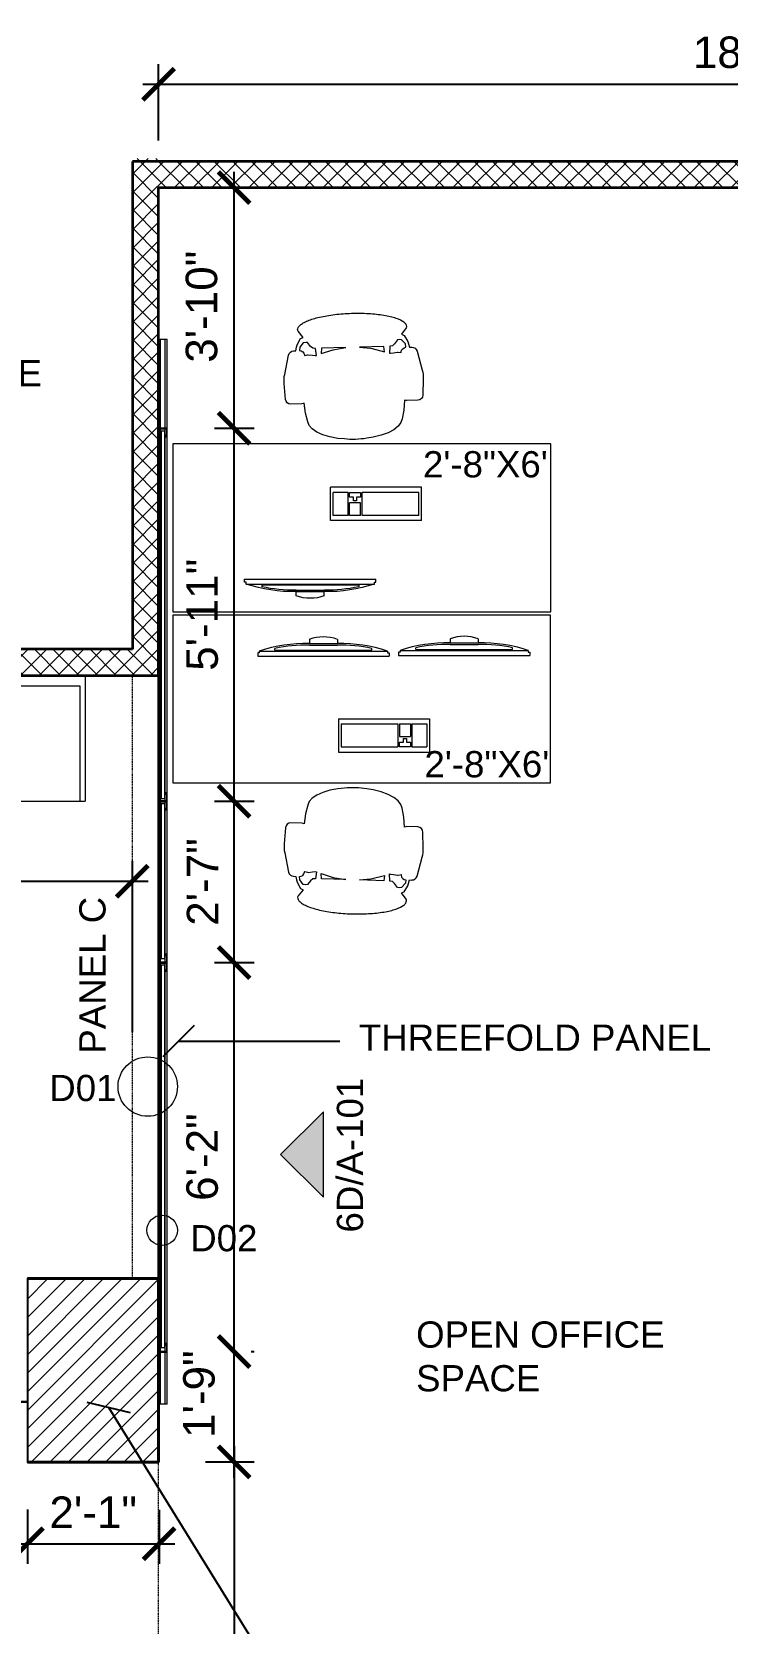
# Model space of a CAD drawing. Extents: x 65572 to 72871, y 30718 to 33858.
# Drawn here: x 66271.5 to 66404, y 32255.3 to 32558.7 of the extents above; entities that cross this region are included whole.
import ezdxf

# ---------------------------------------------------------------- set-up
doc = ezdxf.new("R2010")
doc.units = 0
doc.header["$LTSCALE"] = 0.5
doc.header["$MEASUREMENT"] = 0
doc.linetypes.add('HIDDEN', pattern=[0.375, 0.25, -0.125])
doc.layers.get('0').update_dxf_attribs({"color": 20, "linetype": 'CONTINUOUS'})
doc.layers.get('DEFPOINTS').update_dxf_attribs({"linetype": 'CONTINUOUS', "lineweight": 5})
for name, color, linetype, lineweight in [('Annotations', 40, 'CONTINUOUS', 5), ('Framing', 142, 'CONTINUOUS', 13), ('Hatches', 8, 'CONTINUOUS', 5), ('Layout', 154, 'CONTINUOUS', 5), ('Projections', 151, 'HIDDEN', 5), ('Structure', 7, 'CONTINUOUS', 40), ('Viewed', 150, 'CONTINUOUS', 9), ('Walls', 7, 'CONTINUOUS', 35)]:
    doc.layers.add(name, color=color, linetype=linetype, lineweight=lineweight)
doc.layers.add('Areas', color=240, linetype='CONTINUOUS', lineweight=25, plot=False)
doc.styles.get("Standard").update_dxf_attribs({"font": 'arial.ttf'})
doc.dimstyles.new('ARCH', dxfattribs={"dimscale": 96, "dimtxt": 0.0625, "dimasz": 0.0625, "dimexe": 0.04, "dimexo": 0.09375, "dimgap": 0.03125, "dimtad": 1, "dimdec": 0, "dimrnd": 0.0625, "dimzin": 3, "dimdsep": 46, "dimlunit": 4, "dimtxsty": 'Standard', "dimblk1": 'ARCHTICK', "dimblk2": 'ARCHTICK', "dimsah": 1, "dimcen": 0, "dimdle": 0.03125, "dimclrd": 256, "dimclre": 256, "dimclrt": 256, "dimazin": 0, "dimtfac": 1, "dimtdec": 0, "dimtmove": 2, "dimatfit": 3, "dimldrblk": 'OBLIQUE', "dimfxl": 0.3, "dimfxlon": 1, "dimfrac": 2, "dimarcsym": 0})

# ---------------------------------------------------------------- blocks, each defined once
blk = doc.blocks.new('keyboard')
at = {"color": 0}
for p, q in [((8.72, 0), (-8.72, 0)), ((-8.72, -6.4), (-8.72, 0)), ((8.72, -6.4), (8.72, 0)), ((-5.33, -1), (-8.15, -1)), ((-8.15, -5.4), (-8.15, -1)), ((-5.33, -5.4), (-5.33, -1)), ((-5.03, -1.92), (-5.03, -1)), ((-5.03, -1), (-2.93, -1)), ((-4.3, -1.92), (-5.03, -1.92)), ((-2.92, -3.01), (-5.03, -3.01)), ((-5.03, -5.4), (-5.03, -3.01)), ((-4.3, -2.63), (-4.3, -1.92)), ((-3.71, -2.63), (-4.3, -2.63)), ((-2.93, -1.92), (-3.71, -1.92)), ((-3.71, -1.92), (-3.71, -2.63)), ((-2.93, -1), (-2.93, -1.92)), ((-2.92, -5.4), (-2.92, -3.01)), ((8.22, -1), (-2.62, -1)), ((-2.62, -5.4), (-2.62, -1)), ((8.22, -5.4), (8.22, -1)), ((-5.33, -5.4), (-8.15, -5.4)), ((-2.92, -5.4), (-5.03, -5.4)), ((8.22, -5.4), (-2.62, -5.4)), ((8.72, -6.4), (-8.72, -6.4))]:
    blk.add_line(p, q, dxfattribs=at)
blk = doc.blocks.new('_ArchTick')
at = {"const_width": 0.15}
blk.add_lwpolyline([(-0.5, -0.5), (0.5, 0.5)], dxfattribs=at)
blk = doc.blocks.new('*D14')
at = {"layer": 'Annotations', "linetype": 'ByBlock', "lineweight": -2}
for p, q in [((66177.64, 32285.22), (66177.64, 32266.59)), ((66270.62, 32276.97), (66270.62, 32266.59)), ((66174.64, 32270.43), (66273.62, 32270.43))]:
    blk.add_line(p, q, dxfattribs=at)
at = {"layer": 'DEFPOINTS', "color": 0}
for p in [(66177.64, 32294.22), (66270.62, 32285.97), (66270.62, 32270.43)]:
    blk.add_point(p, dxfattribs=at)
at = {"layer": 'Annotations', "lineweight": -2, "xscale": 6, "yscale": 6, "zscale": 6}
for p, rotation in [((66177.64, 32270.43), 179.9999999970812), ((66270.62, 32270.43), 359.9999999970812)]:
    blk.add_blockref('_ArchTick', p, dxfattribs=dict(at, rotation=rotation))
at = {"layer": 'Annotations', "insert": (66224.13, 32276.49), "char_height": 6, "attachment_point": 5, "rotation": 360}
blk.add_mtext('7\'-9"', dxfattribs=at)
blk = doc.blocks.new('_Oblique')
at = {"lineweight": -2}
blk.add_line((-0.5, -0.5), (0.5, 0.5), dxfattribs=at)
blk = doc.blocks.new('*D15')
at = {"layer": 'Annotations', "linetype": 'ByBlock', "lineweight": -2}
for p, q in [((66310.01, 32283.02), (66310.01, 32310.07)), ((66313.29, 32307.07), (66313.85, 32307.07)), ((66304.55, 32286.02), (66313.85, 32286.02))]:
    blk.add_line(p, q, dxfattribs=at)
at = {"layer": 'DEFPOINTS', "color": 0}
for p in [(66304.29, 32307.07), (66310.01, 32307.07), (66295.55, 32286.02)]:
    blk.add_point(p, dxfattribs=at)
at = {"layer": 'Annotations', "lineweight": -2, "xscale": 6, "yscale": 6, "zscale": 6}
for p, rotation in [((66310.01, 32307.07), 89.99999999706833), ((66310.01, 32286.02), 269.9999999970684)]:
    blk.add_blockref('_ArchTick', p, dxfattribs=dict(at, rotation=rotation))
at = {"layer": 'Annotations', "insert": (66303.34, 32298.95), "char_height": 6, "attachment_point": 5, "rotation": 90}
blk.add_mtext('1\'-9"', dxfattribs=at)
blk = doc.blocks.new('*D17')
at = {"layer": 'Annotations', "linetype": 'ByBlock', "lineweight": -2}
for p, q in [((66310.01, 32480.09), (66310.01, 32531.97)), ((66304.62, 32528.97), (66313.85, 32528.97)), ((66313.29, 32483.09), (66313.85, 32483.09))]:
    blk.add_line(p, q, dxfattribs=at)
at = {"layer": 'DEFPOINTS', "color": 0}
for p in [(66295.62, 32528.97), (66310.01, 32528.97), (66304.29, 32483.09)]:
    blk.add_point(p, dxfattribs=at)
at = {"layer": 'Annotations', "lineweight": -2, "xscale": 6, "yscale": 6, "zscale": 6}
for p, rotation in [((66310.01, 32528.97), 89.99999999707393), ((66310.01, 32483.09), 269.9999999970739)]:
    blk.add_blockref('_ArchTick', p, dxfattribs=dict(at, rotation=rotation))
at = {"layer": 'Annotations', "insert": (66303.83, 32506.26), "char_height": 6, "attachment_point": 5, "rotation": 90}
blk.add_mtext('3\'-10"', dxfattribs=at)
blk = doc.blocks.new('*D22')
at = {"layer": 'Annotations', "linetype": 'ByBlock', "lineweight": -2}
for p, q in [((66270.62, 32276.97), (66270.62, 32266.59)), ((66295.7, 32276.91), (66295.7, 32266.59)), ((66267.62, 32270.43), (66298.7, 32270.43))]:
    blk.add_line(p, q, dxfattribs=at)
at = {"layer": 'DEFPOINTS', "color": 0}
for p in [(66270.62, 32285.97), (66295.7, 32285.91), (66295.7, 32270.43)]:
    blk.add_point(p, dxfattribs=at)
at = {"layer": 'Annotations', "lineweight": -2, "xscale": 6, "yscale": 6, "zscale": 6}
for p, rotation in [((66270.62, 32270.43), 179.9999999970825), ((66295.7, 32270.43), 359.9999999970824)]:
    blk.add_blockref('_ArchTick', p, dxfattribs=dict(at, rotation=rotation))
at = {"layer": 'Annotations', "insert": (66283.16, 32276.44), "char_height": 6, "attachment_point": 5, "rotation": 360}
blk.add_mtext('2\'-1"', dxfattribs=at)
blk = doc.blocks.new('herman miller')
at = {"color": 0, "linetype": 'ByBlock', "lineweight": -2}
for p, q in [((2242.1, 3404.1), (2149.1, 3382)), ((2363.1, 3404.1), (2285.3, 3408.1)), ((2065.7, 3309.2), (2035.3, 3332.5)), ((2071.3, 3321.9), (2065.7, 3309.2)), ((2101.5, 3339.3), (2071.3, 3321.9)), ((2092, 3309.2), (2112.6, 3326.6)), ((2112.6, 3342.5), (2101.5, 3339.3)), ((2129.3, 3345.9), (2112.6, 3342.5)), ((2112.6, 3326.6), (2129, 3329.2)), ((2129.6, 3357.8), (2129.3, 3345.9)), ((2433.1, 3308.7), (2384.4, 3314.1)), ((2387.2, 3325.9), (2387.2, 3378.7)), ((2090.4, 3296.5), (2092, 3309.2)), ((2091.8, 3289.1), (2090.4, 3296.5)), ((2110.8, 3274.6), (2091.8, 3289.1)), ((2119.7, 3264.2), (2110.8, 3274.6)), ((2121.2, 3250.8), (2119.7, 3264.2)), ((2155.4, 3247.7), (2121.2, 3250.8)), ((2154.3, 3304.5), (2150.9, 3290.9)), ((2150.9, 3290.9), (2150.9, 3287.9)), ((2150.9, 3287.9), (2153.9, 3267.1)), ((2153.9, 3267.1), (2155.4, 3253.8)), ((2155.4, 3253.8), (2155.4, 3247.7)), ((2475.2, 3299.5), (2433.1, 3308.7)), ((2493.2, 3293.2), (2475.2, 3299.5)), ((2510.4, 3279), (2493.2, 3293.2)), ((2526.2, 3257.4), (2510.4, 3279)), ((2540, 3229.2), (2526.2, 3257.4)), ((2121.3, 3222.5), (2147.2, 3224)), ((2121.8, 3104), (2121.3, 3222.5)), ((2130.1, 3166.2), (2128.6, 3157.2)), ((2147.2, 3224), (2130.1, 3166.2)), ((2551.3, 3195.4), (2540, 3229.2)), ((2559.7, 3157.1), (2551.3, 3195.4)), ((2128.6, 3157.2), (2121.8, 3104)), ((2563.7, 3125.2), (2559.7, 3157.1)), ((2121.3, 2919.7), (2121.8, 3038.2)), ((2121.8, 3038.2), (2128.6, 2985)), ((2559.7, 2985.2), (2563.7, 3017)), ((2128.6, 2985), (2130.1, 2976.1)), ((2130.1, 2976.1), (2147.2, 2918.2)), ((2540, 2913), (2551.3, 2946.9)), ((2551.3, 2946.9), (2559.7, 2985.2)), ((2090.4, 2845.7), (2091.8, 2853.1)), ((2091.8, 2853.1), (2110.8, 2867.7)), ((2110.8, 2867.7), (2119.7, 2878)), ((2119.7, 2878), (2121.2, 2891.4)), ((2121.2, 2891.4), (2155.4, 2894.5)), ((2147.2, 2918.2), (2121.3, 2919.7)), ((2153.9, 2875.1), (2150.9, 2854.3)), ((2150.9, 2854.3), (2150.9, 2851.3)), ((2150.9, 2851.3), (2154.3, 2837.7)), ((2155.4, 2888.4), (2153.9, 2875.1)), ((2155.4, 2894.5), (2155.4, 2888.4)), ((2493.2, 2849), (2510.4, 2863.2)), ((2510.4, 2863.2), (2526.2, 2884.8)), ((2526.2, 2884.8), (2540, 2913)), ((2035.3, 2809.7), (2065.7, 2833)), ((2065.7, 2833), (2071.3, 2820.3)), ((2071.3, 2820.3), (2101.5, 2802.9)), ((2092, 2833), (2090.4, 2845.7)), ((2112.6, 2815.6), (2092, 2833)), ((2101.5, 2802.9), (2112.6, 2799.7)), ((2129, 2813.1), (2112.6, 2815.6)), ((2112.6, 2799.7), (2129.3, 2796.4)), ((2129.3, 2796.4), (2129.6, 2784.4)), ((2384.4, 2828.1), (2433.1, 2833.5)), ((2387.2, 2763.5), (2387.2, 2816.3)), ((2433.1, 2833.5), (2475.2, 2842.7)), ((2475.2, 2842.7), (2493.2, 2849)), ((2149.1, 2760.2), (2242.1, 2738.1)), ((2285.3, 2734.1), (2363.1, 2738.1))]:
    blk.add_line(p, q, dxfattribs=at)
for centre, radius, start, end in [((2277.4, 3255.9), 152.4, 87.06433, 103.3925), ((2361.8, 3378.7), 25.4, 0, 87.06433), ((2028.4, 3323.5), 11.4, 52.48089, 89.37752), ((2154.4, 3329.9), 25.4, 181.63603, 262.725), ((2155, 3357.3), 25.4, 103.3925, 178.69805), ((2361.8, 3325.9), 25.4, 332.48616, 0), ((2154.4, 3329.9), 25.4, 262.725, 269.79801), ((2135.3, 3071.1), 431.8, 352.80044, 7.19956), ((2028.4, 2818.8), 11.4, 270.62248, 307.51911), ((2154.4, 2812.3), 25.4, 97.275, 178.36397), ((2155, 2785), 25.4, 181.30195, 256.6075), ((2154.4, 2812.3), 25.4, 90.20199, 97.275), ((2361.8, 2816.3), 25.4, 0, 27.51384), ((2277.4, 2886.3), 152.4, 256.6075, 272.93567), ((2361.8, 2763.5), 25.4, 272.93567, 0)]:
    blk.add_arc(centre, radius, start, end, dxfattribs=at)
blk.add_open_spline([(2028.5, 3334.9), (2024.7, 3334.9), (2017.2, 3332.7), (2006.2, 3323), (1995.7, 3307.1), (1986, 3285.4), (1977.4, 3258.4), (1970, 3226.8), (1964.1, 3191.4), (1958.3, 3140.2), (1956, 3084.9), (1957.1, 3029.7), (1960.7, 2975.8), (1969.3, 2913.5), (1985.5, 2854.2), (2002.5, 2822.4), (2017.2, 2809.5), (2024.7, 2807.3), (2028.5, 2807.3)], degree=3, knots=[0, 0, 0, 0, 0.05, 0.1, 0.15, 0.2, 0.25, 0.3, 0.35, 0.4, 0.5, 0.55, 0.6, 0.7, 0.8, 0.9, 0.95, 1, 1, 1, 1], dxfattribs=at)
blk = doc.blocks.new('*D60')
at = {"layer": 'Annotations', "linetype": 'ByBlock', "lineweight": -2}
for p, q in [((66295.62, 32537.97), (66295.62, 32552.5)), ((66520.62, 32537.97), (66520.62, 32552.5)), ((66292.62, 32548.66), (66523.62, 32548.66))]:
    blk.add_line(p, q, dxfattribs=at)
at = {"layer": 'DEFPOINTS', "color": 0}
for p in [(66520.62, 32548.66), (66295.62, 32528.97), (66520.62, 32528.97)]:
    blk.add_point(p, dxfattribs=at)
at = {"layer": 'Annotations', "lineweight": -2, "xscale": 6, "yscale": 6, "zscale": 6, "rotation": 180}
blk.add_blockref('_ArchTick', (66295.62, 32548.66), dxfattribs=at)
at = {"layer": 'Annotations', "lineweight": -2, "xscale": 6, "yscale": 6, "zscale": 6}
blk.add_blockref('_ArchTick', (66520.62, 32548.66), dxfattribs=at)
at = {"layer": 'Annotations', "insert": (66408.12, 32554.73), "char_height": 6, "attachment_point": 5}
blk.add_mtext('18\'-9"', dxfattribs=at)
blk = doc.blocks.new('*D61')
at = {"layer": 'Annotations', "linetype": 'ByBlock', "lineweight": -2}
for p, q in [((66310.01, 32289.02), (66310.01, 32185.52)), ((66304.55, 32286.02), (66313.85, 32286.02)), ((66304.55, 32188.52), (66313.85, 32188.52))]:
    blk.add_line(p, q, dxfattribs=at)
at = {"layer": 'DEFPOINTS', "color": 0}
for p in [(66295.55, 32286.02), (66295.55, 32188.52), (66310.01, 32188.52)]:
    blk.add_point(p, dxfattribs=at)
at = {"layer": 'Annotations', "lineweight": -2, "xscale": 6, "yscale": 6, "zscale": 6}
for p, rotation in [((66310.01, 32286.02), 89.99999999708396), ((66310.01, 32188.52), 269.9999999970839)]:
    blk.add_blockref('_ArchTick', p, dxfattribs=dict(at, rotation=rotation))
at = {"layer": 'Annotations', "insert": (66303.95, 32237.27), "char_height": 6, "attachment_point": 5, "rotation": 90}
blk.add_mtext('8\'-2"', dxfattribs=at)
blk = doc.blocks.new('*D63')
at = {"layer": 'Annotations', "linetype": 'ByBlock', "lineweight": -2}
for p, q in [((66137.62, 32367.93), (66137.62, 32400.57)), ((66290.62, 32367.93), (66290.62, 32400.57)), ((66134.62, 32396.73), (66293.62, 32396.73))]:
    blk.add_line(p, q, dxfattribs=at)
at = {"layer": 'DEFPOINTS', "color": 0}
for p in [(66290.62, 32396.73), (66290.62, 32320.97), (66137.62, 32302.47)]:
    blk.add_point(p, dxfattribs=at)
at = {"layer": 'Annotations', "lineweight": -2, "xscale": 6, "yscale": 6, "zscale": 6, "rotation": 180}
blk.add_blockref('_ArchTick', (66137.62, 32396.73), dxfattribs=at)
at = {"layer": 'Annotations', "lineweight": -2, "xscale": 6, "yscale": 6, "zscale": 6}
blk.add_blockref('_ArchTick', (66290.62, 32396.73), dxfattribs=at)
at = {"layer": 'Annotations', "insert": (66214.12, 32402.8), "char_height": 6, "attachment_point": 5}
blk.add_mtext('12\'-9"', dxfattribs=at)
blk = doc.blocks.new('monitor')
at = {"color": 0, "linetype": 'ByBlock', "lineweight": -2}
for p, q in [((-2.68, 3.17), (-2.68, 2.38)), ((2.68, 3.17), (2.68, 2.38)), ((-12.52, 0.6), (-12.52, 0)), ((-12.52, 0.6), (-12.52, 0)), ((-12.22, 0.6), (-12.52, 0.6)), ((-12.52, 0), (12.52, 0)), ((-12.22, 0.95), (12.22, 0.95)), ((-12.22, 0.95), (-12.22, 0.6)), ((-9.24, 1.1), (-9.24, 1.45)), ((-9.24, 1.1), (-9.24, 1.45)), ((-9.24, 1.1), (9.24, 1.1)), ((-2.68, 2.38), (2.68, 2.38)), ((-2.68, 2.09), (2.68, 2.09)), ((9.24, 1.1), (9.24, 1.45)), ((12.22, 0.95), (12.22, 0.6)), ((12.22, 0.6), (12.52, 0.6)), ((12.52, 0.6), (12.52, 0))]:
    blk.add_line(p, q, dxfattribs=at)
for centre, radius, start, end in [((0, -3.88), 7.54, 69.1704, 110.8296), ((-3.23, -26.48), 28.87, 88.9181, 108.1434), ((-3.23, -26.48), 28.58, 88.9181, 102.1432), ((3.23, -26.48), 28.87, 71.8566, 91.0819), ((3.23, -26.48), 28.58, 77.8568, 91.0819)]:
    blk.add_arc(centre, radius, start, end, dxfattribs=at)
blk = doc.blocks.new('*D103')
at = {"layer": 'Annotations', "lineweight": -2}
for p, q in [((66310.01, 32304.07), (66310.01, 32384.21)), ((66306.25, 32381.21), (66313.85, 32381.21)), ((66313.29, 32307.07), (66313.85, 32307.07))]:
    blk.add_line(p, q, dxfattribs=at)
at = {"layer": 'DEFPOINTS', "color": 0}
for p in [(66297.25, 32381.21), (66310.01, 32381.21), (66304.29, 32307.07)]:
    blk.add_point(p, dxfattribs=at)
at = {"layer": 'Annotations', "lineweight": -2, "xscale": 6, "yscale": 6, "zscale": 6}
for p, rotation in [((66310.01, 32381.21), 89.99999999707627), ((66310.01, 32307.07), 269.9999999970763)]:
    blk.add_blockref('_ArchTick', p, dxfattribs=dict(at, rotation=rotation))
at = {"layer": 'Annotations', "insert": (66303.95, 32344.14), "char_height": 6, "attachment_point": 5, "rotation": 90}
blk.add_mtext('6\'-2"', dxfattribs=at)
blk = doc.blocks.new('*D104')
at = {"layer": 'Annotations', "lineweight": -2}
for p, q in [((66310.01, 32378.21), (66310.01, 32414.97)), ((66306.25, 32411.97), (66313.85, 32411.97)), ((66306.25, 32381.21), (66313.85, 32381.21))]:
    blk.add_line(p, q, dxfattribs=at)
at = {"layer": 'DEFPOINTS', "color": 0}
for p in [(66297.25, 32411.97), (66310.01, 32411.97), (66297.25, 32381.21)]:
    blk.add_point(p, dxfattribs=at)
at = {"layer": 'Annotations', "lineweight": -2, "xscale": 6, "yscale": 6, "zscale": 6}
for p, rotation in [((66310.01, 32411.97), 89.99999999707218), ((66310.01, 32381.21), 269.9999999970722)]:
    blk.add_blockref('_ArchTick', p, dxfattribs=dict(at, rotation=rotation))
at = {"layer": 'Annotations', "insert": (66304, 32396.59), "char_height": 6, "attachment_point": 5, "rotation": 90}
blk.add_mtext('2\'-7"', dxfattribs=at)
blk = doc.blocks.new('*D105')
at = {"layer": 'Annotations', "lineweight": -2}
for p, q in [((66310.01, 32408.97), (66310.01, 32486.09)), ((66306.25, 32483.09), (66313.85, 32483.09)), ((66306.25, 32411.97), (66313.85, 32411.97))]:
    blk.add_line(p, q, dxfattribs=at)
at = {"layer": 'DEFPOINTS', "color": 0}
for p in [(66297.25, 32483.09), (66310.01, 32483.09), (66297.25, 32411.97)]:
    blk.add_point(p, dxfattribs=at)
at = {"layer": 'Annotations', "lineweight": -2, "xscale": 6, "yscale": 6, "zscale": 6}
for p, rotation in [((66310.01, 32483.09), 89.9999999970811), ((66310.01, 32411.97), 269.9999999970811)]:
    blk.add_blockref('_ArchTick', p, dxfattribs=dict(at, rotation=rotation))
at = {"layer": 'Annotations', "insert": (66303.95, 32447.53), "char_height": 6, "attachment_point": 5, "rotation": 90}
blk.add_mtext('5\'-11"', dxfattribs=at)

msp = doc.modelspace()

# ---------------------------------------------------------------- hatches: boundary and pattern name
at = {"layer": 'Hatches'}
h = msp.add_hatch(dxfattribs=at)
h.set_pattern_fill('ANSI37', color=256, scale=20, style=0)
h.set_pattern_definition([(45, (63665.679, 30900.0605), (-1.767767, 1.767767), []), (135, (63665.679, 30900.0605), (-1.767767, -1.767767), [])])
h.paths.add_polyline_path([(66290.622504, 32440.968035), (66132.622504, 32440.968035), (66132.622504, 32389.468035), (65921.122504, 32389.468035), (65921.122504, 32384.468035), (66132.622504, 32384.468035), (66132.622504, 32297.468035), (66141.622504, 32297.468035), (66141.622504, 32302.468035), (66137.622504, 32302.468035), (66137.622504, 32435.968035), (66295.622504, 32435.968035), (66295.622504, 32528.968035), (66523.122504, 32528.968035), (66523.122504, 32533.968035), (66295.622504, 32533.968035), (66295.622504, 32534.513038), (66290.622504, 32534.525016)])
at = {"layer": 'Hatches', "linetype": 'ByBlock'}
msp.add_hatch(color=256, dxfattribs=at).paths.add_polyline_path([(66327.018808, 32352.780095), (66318.869569, 32344.630855), (66327.018808, 32336.481616)])
at = {"layer": 'Hatches'}
h = msp.add_hatch(dxfattribs=at)
h.set_pattern_fill('ANSI31', color=256, scale=20, style=0)
h.set_pattern_definition([(45, (63665.679, 30900.0605), (-1.767767, 1.767767), [])])
h.paths.add_polyline_path([(66270.622504, 32320.968035), (66295.622504, 32320.968035), (66295.622504, 32285.968035), (66270.622504, 32285.968035)])

# ---------------------------------------------------------------- linework, layer by layer
at = {"color": 0}
for p, q in [((66233.622504, 32435.968035), (66281.622504, 32435.968035)), ((66295.622504, 32320.968035), (66295.622504, 32435.968035))]:
    msp.add_line(p, q, dxfattribs=at)
at = {"layer": 'Annotations', "linetype": 'ByBlock'}
msp.add_lwpolyline([(66327.018808, 32352.780095), (66318.869569, 32344.630855), (66327.018808, 32336.481616), (66327.018808, 32352.780095)], dxfattribs=at)
at = {"layer": 'Annotations'}
for centre, radius in [((66293.549446, 32357.578858), 5.663464), ((66296.298673, 32330.186689), 2.892978)]:
    msp.add_circle(centre, radius, dxfattribs=at)
at = {"layer": 'Areas'}
for points in [[(66063.622504, 32188.468035), (66063.622504, 32297.468035), (66270.622504, 32297.468035), (66270.622504, 32285.968035), (66295.622504, 32285.968035), (66295.622504, 32528.968035), (66520.622504, 32528.968035), (66520.622504, 32316.968035), (66502.872504, 32316.968035), (66502.872504, 32284.968035), (66520.622504, 32284.968035), (66520.622504, 32188.468035)], [(66137.622504, 32435.968035), (66295.622504, 32435.968035), (66295.622504, 32320.968035), (66270.622504, 32320.968035), (66270.622504, 32297.468035), (66141.622504, 32297.468035), (66141.622504, 32302.468035), (66137.622504, 32302.468035)]]:
    msp.add_lwpolyline(points, close=True, dxfattribs=at)
at = {"layer": 'Framing'}
for p, q in [((66295.622504, 32483.092367), (66295.622504, 32481.467367)), ((66297.247504, 32483.092367), (66295.622504, 32483.092367)), ((66295.727972, 32482.986898), (66297.142035, 32482.986898)), ((66295.727972, 32481.572835), (66295.727972, 32482.986898)), ((66297.142035, 32482.986898), (66297.142035, 32481.572835)), ((66297.247504, 32481.467367), (66297.247504, 32483.092367)), ((66295.622504, 32481.467367), (66295.997504, 32481.467367)), ((66295.892035, 32481.572835), (66295.727972, 32481.572835)), ((66295.892035, 32481.748617), (66295.892035, 32481.572835)), ((66295.997504, 32481.748617), (66295.892035, 32481.748617)), ((66295.997504, 32481.467367), (66295.997504, 32481.748617)), ((66296.122504, 32482.571406), (66296.122504, 32412.533779)), ((66296.122504, 32482.571406), (66296.747504, 32482.571406)), ((66296.747504, 32482.571406), (66296.747504, 32412.533779)), ((66296.872504, 32481.748617), (66296.872504, 32481.467367)), ((66296.977972, 32481.748617), (66296.872504, 32481.748617)), ((66296.872504, 32481.467367), (66297.247504, 32481.467367)), ((66296.977972, 32481.572835), (66296.977972, 32481.748617)), ((66297.142035, 32481.572835), (66296.977972, 32481.572835)), ((66295.622504, 32413.592367), (66295.622504, 32411.967367)), ((66295.997504, 32413.592367), (66295.622504, 32413.592367)), ((66295.727972, 32413.486898), (66295.892035, 32413.486898)), ((66295.727972, 32412.072835), (66295.727972, 32413.486898)), ((66295.892035, 32413.486898), (66295.892035, 32413.311117)), ((66295.892035, 32413.311117), (66295.997504, 32413.311117)), ((66295.997504, 32413.311117), (66295.997504, 32413.592367)), ((66295.997504, 32412.072835), (66295.997504, 32413.311117)), ((66296.872504, 32413.592367), (66296.872504, 32413.311117)), ((66297.247504, 32413.592367), (66296.872504, 32413.592367)), ((66296.872504, 32413.311117), (66296.977972, 32413.311117)), ((66296.977972, 32413.486898), (66297.142035, 32413.486898)), ((66296.977972, 32413.311117), (66296.977972, 32413.486898)), ((66297.142035, 32413.486898), (66297.142035, 32412.072835)), ((66297.247504, 32411.967367), (66297.247504, 32413.592367)), ((66295.622504, 32411.967367), (66295.622504, 32410.342367)), ((66297.247504, 32411.967367), (66295.622504, 32411.967367)), ((66295.622504, 32411.967367), (66297.247504, 32411.967367)), ((66295.622504, 32410.342367), (66295.997504, 32410.342367)), ((66297.142035, 32412.072835), (66295.727972, 32412.072835)), ((66295.727972, 32411.861898), (66297.142035, 32411.861898)), ((66295.727972, 32410.447835), (66295.727972, 32411.861898)), ((66295.892035, 32410.447835), (66295.727972, 32410.447835)), ((66295.892035, 32410.623617), (66295.892035, 32410.447835)), ((66295.997504, 32410.623617), (66295.892035, 32410.623617)), ((66295.997504, 32410.342367), (66295.997504, 32410.623617)), ((66296.122504, 32412.533779), (66296.747504, 32412.533779)), ((66296.122504, 32411.561172), (66296.122504, 32382.028828)), ((66296.122504, 32411.561172), (66296.747504, 32411.561172)), ((66296.747504, 32411.561172), (66296.747504, 32382.028828)), ((66296.872504, 32410.623617), (66296.872504, 32410.342367)), ((66296.977972, 32410.623617), (66296.872504, 32410.623617)), ((66296.872504, 32410.342367), (66297.247504, 32410.342367)), ((66296.977972, 32410.447835), (66296.977972, 32410.623617)), ((66297.142035, 32410.447835), (66296.977972, 32410.447835)), ((66297.142035, 32411.861898), (66297.142035, 32410.447835)), ((66297.247504, 32410.342367), (66297.247504, 32411.967367)), ((66295.622504, 32382.836897), (66295.622504, 32381.211897)), ((66295.997504, 32382.836897), (66295.622504, 32382.836897)), ((66295.727972, 32382.731428), (66295.892035, 32382.731428)), ((66295.727972, 32381.317365), (66295.727972, 32382.731428)), ((66295.892035, 32382.731428), (66295.892035, 32382.555647)), ((66295.997504, 32382.555647), (66295.997504, 32382.836897)), ((66296.872504, 32382.836897), (66296.872504, 32382.555647)), ((66297.247504, 32382.836897), (66296.872504, 32382.836897)), ((66296.977972, 32382.731428), (66297.142035, 32382.731428)), ((66296.977972, 32382.555647), (66296.977972, 32382.731428)), ((66297.142035, 32382.731428), (66297.142035, 32381.317365)), ((66297.247504, 32381.211897), (66297.247504, 32382.836897)), ((66295.622504, 32381.211897), (66297.247504, 32381.211897)), ((66295.622504, 32381.211897), (66295.622504, 32379.586897)), ((66297.247504, 32381.211897), (66295.622504, 32381.211897)), ((66297.142035, 32381.317365), (66295.727972, 32381.317365)), ((66295.727972, 32381.106428), (66297.142035, 32381.106428)), ((66295.727972, 32379.692365), (66295.727972, 32381.106428)), ((66295.892035, 32379.692365), (66295.727972, 32379.692365)), ((66295.892035, 32382.555647), (66295.997504, 32382.555647)), ((66295.892035, 32379.868147), (66295.892035, 32379.692365)), ((66295.997504, 32379.868147), (66295.892035, 32379.868147)), ((66295.997504, 32381.317365), (66295.997504, 32382.555647)), ((66295.997504, 32379.868147), (66295.997504, 32381.211897)), ((66295.997504, 32379.586897), (66295.997504, 32379.868147)), ((66296.122504, 32382.028828), (66296.747504, 32382.028828)), ((66296.122504, 32380.811172), (66296.122504, 32307.857336)), ((66296.122504, 32380.811172), (66296.747504, 32380.811172)), ((66296.747504, 32380.811172), (66296.747504, 32307.857336)), ((66296.872504, 32382.555647), (66296.977972, 32382.555647)), ((66296.872504, 32379.868147), (66296.872504, 32379.586897)), ((66296.977972, 32379.868147), (66296.872504, 32379.868147)), ((66296.977972, 32379.692365), (66296.977972, 32379.868147)), ((66297.142035, 32379.692365), (66296.977972, 32379.692365)), ((66297.142035, 32381.106428), (66297.142035, 32379.692365)), ((66297.247504, 32379.586897), (66297.247504, 32381.211897)), ((66295.622504, 32379.586897), (66295.997504, 32379.586897)), ((66296.872504, 32379.586897), (66297.247504, 32379.586897)), ((66295.622504, 32308.586897), (66295.622504, 32306.961897)), ((66295.997504, 32308.586897), (66295.622504, 32308.586897)), ((66295.622504, 32306.961897), (66297.247504, 32306.961897)), ((66295.727972, 32308.481428), (66295.892035, 32308.481428)), ((66295.727972, 32307.067365), (66295.727972, 32308.481428)), ((66297.142035, 32307.067365), (66295.727972, 32307.067365)), ((66295.892035, 32308.481428), (66295.892035, 32308.305647)), ((66295.892035, 32308.305647), (66295.997504, 32308.305647)), ((66295.997504, 32308.305647), (66295.997504, 32308.586897)), ((66296.122504, 32307.857336), (66296.747504, 32307.857336)), ((66296.872504, 32308.586897), (66296.872504, 32308.305647)), ((66297.247504, 32308.586897), (66296.872504, 32308.586897)), ((66296.872504, 32307.067365), (66296.872504, 32308.305647)), ((66296.872504, 32308.305647), (66296.977972, 32308.305647)), ((66296.977972, 32308.481428), (66297.142035, 32308.481428)), ((66296.977972, 32308.305647), (66296.977972, 32308.481428)), ((66297.142035, 32308.481428), (66297.142035, 32307.067365)), ((66297.247504, 32306.961897), (66297.247504, 32308.586897))]:
    msp.add_line(p, q, dxfattribs=at)
at = {"layer": 'Layout', "linetype": 'ByBlock'}
for p, q in [((66370.354603, 32480.116271), (66298.354603, 32480.116271)), ((66298.354603, 32480.116271), (66298.354603, 32448.116271)), ((66370.354603, 32448.116271), (66370.354603, 32480.116271)), ((66370.354603, 32448.116271), (66370.354603, 32480.116271)), ((66370.333072, 32447.473555), (66298.333072, 32447.473555)), ((66298.333072, 32447.473555), (66298.333072, 32415.473555)), ((66298.354603, 32448.116271), (66370.354603, 32448.116271)), ((66370.333072, 32415.473555), (66370.333072, 32447.473555)), ((66370.333072, 32415.473555), (66370.333072, 32447.473555)), ((66281.622504, 32435.968035), (66281.622504, 32411.968035)), ((66234.622504, 32433.968035), (66280.622504, 32433.968035)), ((66280.622504, 32433.968035), (66280.622504, 32411.968035)), ((66298.333072, 32415.473555), (66370.333072, 32415.473555)), ((66234.622504, 32411.968035), (66280.622504, 32411.968035)), ((66280.622504, 32411.968035), (66281.622504, 32411.968035))]:
    msp.add_line(p, q, dxfattribs=at)
at = {"layer": 'Projections'}
msp.add_line((66295.545662, 32286.021859), (66295.545662, 32188.521859), dxfattribs=at)
msp.add_lwpolyline([(66295.622504, 32320.968035), (66290.622504, 32320.968035), (66290.622504, 32435.968035), (66295.622504, 32435.968035)], close=True, dxfattribs=at)
at = {"layer": 'Structure'}
for p, q in [((66295.622504, 32320.968035), (66270.622504, 32320.968035)), ((66295.622504, 32320.968035), (66295.622504, 32285.968035)), ((66295.622504, 32285.968035), (66270.622504, 32285.968035))]:
    msp.add_line(p, q, dxfattribs=at)
at = {"layer": 'Viewed'}
for p, q in [((66295.997504, 32499.9805), (66295.622504, 32499.9805)), ((66296.872504, 32499.9805), (66295.997504, 32499.9805)), ((66295.997504, 32483.092367), (66295.997504, 32499.9805)), ((66296.872504, 32483.092367), (66296.872504, 32499.9805)), ((66297.247504, 32499.9805), (66296.872504, 32499.9805)), ((66297.247504, 32483.092367), (66297.247504, 32499.9805)), ((66295.997504, 32481.748617), (66295.997504, 32482.986898)), ((66296.872504, 32412.072835), (66296.872504, 32482.986898)), ((66295.997504, 32413.592367), (66295.997504, 32481.467367)), ((66297.247504, 32413.592367), (66297.247504, 32481.467367)), ((66295.997504, 32410.623617), (66295.997504, 32411.861898)), ((66295.997504, 32382.836897), (66295.997504, 32410.342367)), ((66296.872504, 32381.317365), (66296.872504, 32411.861898)), ((66297.247504, 32382.836897), (66297.247504, 32410.342367)), ((66296.872504, 32308.586897), (66296.872504, 32381.106428)), ((66295.997504, 32307.067365), (66295.997504, 32379.586897)), ((66297.247504, 32297.02326), (66297.247504, 32379.586897)), ((66295.997504, 32297.02326), (66295.997504, 32306.961897)), ((66296.872504, 32297.02326), (66296.872504, 32306.961897)), ((66295.997504, 32297.02326), (66295.622504, 32297.02326)), ((66296.872504, 32297.02326), (66295.997504, 32297.02326)), ((66297.247504, 32297.02326), (66296.872504, 32297.02326))]:
    msp.add_line(p, q, dxfattribs=at)
at = {"layer": 'Walls'}
for p, q in [((66290.622504, 32533.968035), (66290.622504, 32440.968035)), ((66523.122504, 32533.968035), (66290.622504, 32533.968035)), ((66295.622504, 32528.968035), (66523.122504, 32528.968035)), ((66295.622504, 32435.968035), (66295.622504, 32528.968035)), ((66290.622504, 32440.968035), (66132.622504, 32440.968035)), ((66137.622504, 32435.968035), (66295.622504, 32435.968035))]:
    msp.add_line(p, q, dxfattribs=at)

# ---------------------------------------------------------------- block references
at = {"layer": 'Layout', "yscale": 0.03937007874015746, "zscale": 0.03937007874015746}
for p, xscale, rotation in [((66450.82989, 32585.789498), -0.03937007874015742, 91.79892007067559), ((66450.82989, 32309.724233), 0.03937007874015742, 88.2010799293244)]:
    msp.add_blockref('herman miller', p, dxfattribs=dict(at, xscale=xscale, rotation=rotation))
at = {"layer": 'Layout', "linetype": 'ByBlock', "xscale": 0.9958471760944225, "yscale": 0.9958471760944225, "zscale": 0.9958471760944225}
msp.add_blockref('keyboard', (66337.034837, 32471.849468), dxfattribs=at)
at = {"layer": 'Layout', "xscale": -1, "rotation": 180.0000000000023}
msp.add_blockref('monitor', (66324.521282, 32454.324622), dxfattribs=at)
at = {"layer": 'Layout', "rotation": 359.9999999999977}
for p in [(66327.025103, 32439.657151), (66353.852012, 32439.78251)]:
    msp.add_blockref('monitor', p, dxfattribs=at)
at = {"layer": 'Layout', "linetype": 'ByBlock', "xscale": 0.9958471760944225, "yscale": 0.9958471760944225, "zscale": 0.9958471760944225, "rotation": 180}
msp.add_blockref('keyboard', (66338.593021, 32421.348903), dxfattribs=at)

# ---------------------------------------------------------------- texts
at = {"layer": 'Annotations', "char_height": 5, "attachment_point": 1}
for s, insert, width in [('{POLYCARBONATE PANEL WITH SLIDING DOOR}', (66211.297996, 32496.095055), 62.36400047), ('2\'-8"X6\'', (66346.003925, 32478.723754), 60.99887021), ('2\'-8"X6\'', (66346.284388, 32421.54799), 60.99887021), ('{THREEFOLD PANEL}', (66333.785606, 32369.400976), 78.07338073), ('{D01}', (66274.776126, 32359.819204), 60.99887021), ('{D02}', (66301.644392, 32331.182668), 60.99887021), ('{OPEN OFFICE SPACE}', (66344.69126, 32312.817563), 60.99887021)]:
    msp.add_mtext(s, dxfattribs=dict(at, insert=insert, width=width))
at = {"layer": 'Annotations', "char_height": 5, "rotation": 90}
for s, insert, width, attachment_point in [('{PANEL C}', (66280.507658, 32363.866576), 60.99887021, 1), ('{6D/A-101}', (66332.115937, 32344.513036), 38.29857324, 5)]:
    msp.add_mtext(s, dxfattribs=dict(at, insert=insert, width=width, attachment_point=attachment_point))

# ---------------------------------------------------------------- dimensions: what is measured, and where the dimension line sits
at = {"layer": 'Annotations', "linetype": 'ByBlock'}
for base, p1, p2, picture, middle in [((66520.622504, 32548.664796), (66295.622504, 32528.968035), (66520.622504, 32528.968035), '*D60', (66408.122504, 32554.727796)), ((66290.622504, 32396.732708), (66137.622504, 32302.468035), (66290.622504, 32320.968035), '*D63', (66214.122504, 32402.795708))]:
    dim = msp.add_linear_dim(base=base, p1=p1, p2=p2, dimstyle='ARCH', dxfattribs=at)
    dim.commit()
    dim.dimension.update_dxf_attribs({"geometry": picture, "text_midpoint": middle})
for base, p1, p2, picture, middle in [((66310.012664, 32528.968035), (66304.285549, 32483.092367), (66295.622504, 32528.968035), '*D17', (66303.832639, 32506.261862)), ((66310.012664, 32307.067365), (66295.545662, 32286.021859), (66304.285549, 32307.067365), '*D15', (66303.338125, 32298.953431))]:
    dim = msp.add_linear_dim(base=base, p1=p1, p2=p2, angle=90, dimstyle='ARCH', dxfattribs=at)
    dim.commit()
    dim.dimension.update_dxf_attribs({"geometry": picture, "text_midpoint": middle, "dimtype": 160})
at = {"layer": 'Annotations'}
for base, p1, p2, picture, middle in [((66310.012664, 32483.092367), (66297.247504, 32411.967367), (66297.247504, 32483.092367), '*D105', (66303.949664, 32447.529867)), ((66310.012664, 32411.967367), (66297.247504, 32381.211897), (66297.247504, 32411.967367), '*D104', (66304.000664, 32396.589632)), ((66310.012664, 32381.211897), (66304.285549, 32307.067365), (66297.247504, 32381.211897), '*D103', (66303.949664, 32344.139631))]:
    dim = msp.add_linear_dim(base=base, p1=p1, p2=p2, angle=90, dimstyle='ARCH', dxfattribs=at)
    dim.commit()
    dim.dimension.update_dxf_attribs({"geometry": picture, "text_midpoint": middle})
at = {"layer": 'Annotations', "linetype": 'ByBlock'}
for base, p1, p2, angle, picture, middle in [((66270.622504, 32270.42791), (66177.642041, 32294.218035), (66270.622504, 32285.968035), 360, '*D14', (66224.132272, 32276.49091)), ((66310.0126639116, 32188.5218587676), (66295.5456622923, 32286.0218587685), (66295.5456622923, 32188.5218587684), 89.9999999971, '*D61', (66303.9496639141, 32237.271858768)), ((66295.699345, 32270.42791), (66270.622504, 32285.968035), (66295.699345, 32285.914212), 360, '*D22', (66283.160924, 32276.43991))]:
    dim = msp.add_linear_dim(base=base, p1=p1, p2=p2, angle=angle, dimstyle='ARCH', dxfattribs=at)
    dim.commit()
    dim.dimension.update_dxf_attribs({"geometry": picture, "text_midpoint": middle})

# ---------------------------------------------------------------- leaders
for points in [[(66299.419744, 32366.237978), (66330.136412, 32366.237978)], [(66286.136455, 32296.367112), (66392.799691, 32123.549992), (66344.439076, 32123.549992)], [(66518.612127, 32296.367112), (66392.799691, 32123.549992), (66344.439076, 32123.549992)]]:
    msp.add_leader(points, dimstyle='ARCH', dxfattribs=at)

doc.saveas('drawing.dxf')
